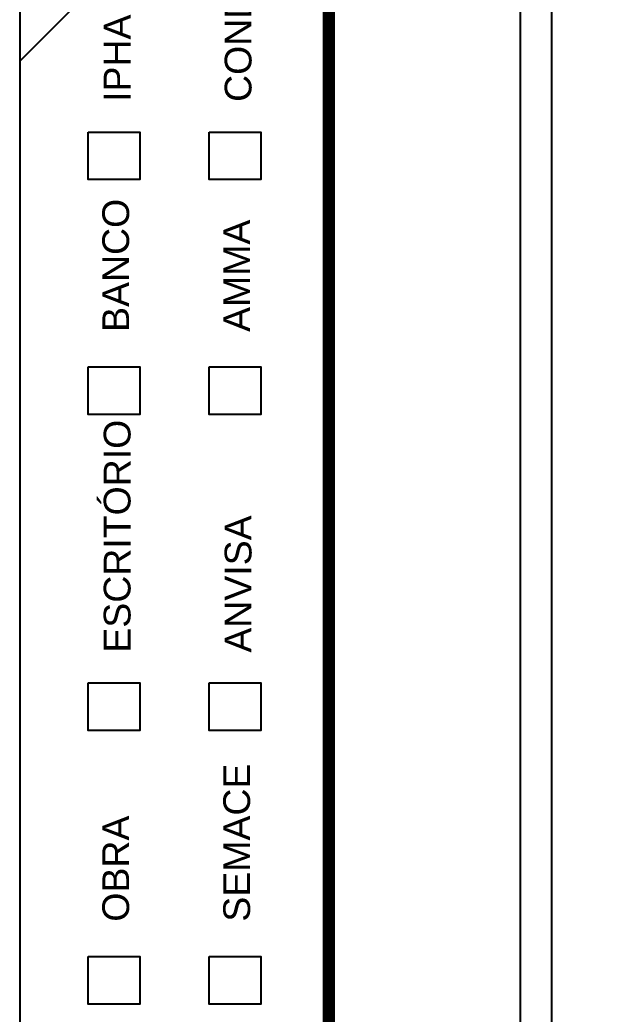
# Model space of a CAD drawing. Header units: millimetres. Extents: x 3923 to 4007, y 744 to 863.
# Drawn here: x 3923.03 to 3927.7, y 822.88 to 830.92 of the extents above; entities that cross this region are included whole.
import ezdxf
from ezdxf.enums import TextEntityAlignment as Align

# ---------------------------------------------------------------- set-up
doc = ezdxf.new("R2010")
doc.units = ezdxf.units.MM
doc.layers.add('-HIDRO', color=8, linetype='Continuous')
doc.layers.add("PRANCHA - PROJETU'S", color=7, linetype='Continuous')
doc.styles.add('ARIAL', font='arial.ttf', dxfattribs={"height": 2})

# ---------------------------------------------------------------- blocks, each defined once
blk = doc.blocks.new('ADFSGASDFG')
at = {"layer": "PRANCHA - PROJETU'S", "color": 1}
for p, q in [((276.5781, 107.3461), (276.5781, 47.9461)), ((279.0781, 77.6461), (276.5781, 75.1461))]:
    blk.add_line(p, q, dxfattribs=at)
at = {"layer": "PRANCHA - PROJETU'S", "color": 4, "const_width": 0.1}
blk.add_lwpolyline([(279.0781, 106.3461), (359.6781, 106.3461), (359.6781, 48.9461), (279.0781, 48.9461)], close=True, dxfattribs=at)
at = {"layer": "PRANCHA - PROJETU'S"}
for points in [[(277.1298, 74.5726), (277.5476, 74.5726), (277.5476, 74.1874), (277.1298, 74.1874)], [(278.1085, 74.5726), (278.5263, 74.5726), (278.5263, 74.1874), (278.1085, 74.1874)], [(277.1298, 72.6739), (277.5476, 72.6739), (277.5476, 72.2886), (277.1298, 72.2886)], [(278.1085, 72.6739), (278.5263, 72.6739), (278.5263, 72.2886), (278.1085, 72.2886)], [(277.1298, 70.1177), (277.5476, 70.1177), (277.5476, 69.7324), (277.1298, 69.7324)], [(278.1085, 70.1177), (278.5263, 70.1177), (278.5263, 69.7324), (278.1085, 69.7324)], [(277.1298, 67.9035), (277.5476, 67.9035), (277.5476, 67.5183), (277.1298, 67.5183)], [(278.1085, 67.9035), (278.5263, 67.9035), (278.5263, 67.5183), (278.1085, 67.5183)]]:
    blk.add_lwpolyline(points, close=True, dxfattribs=at)
at = {"layer": "PRANCHA - PROJETU'S", "color": 2, "style": 'ARIAL'}
for s, p in [('CONDOMÍNIO', (278.235, 74.8161)), ('IPHAN', (277.2563, 74.8161)), ('BANCO', (277.245, 72.9556)), ('AMMA', (278.2236, 72.9556)), ('ESCRITÓRIO', (277.2563, 70.3612)), ('ANVISA', (278.235, 70.3612)), ('SEMACE', (278.2236, 68.1852)), ('OBRA', (277.245, 68.1852))]:
    blk.add_text(s, height=0.21676, rotation=90, dxfattribs=at).set_placement(p, align=Align.TOP_LEFT)

msp = doc.modelspace()

# ---------------------------------------------------------------- linework, layer by layer
at = {"layer": '-HIDRO', "linetype": 'Continuous'}
for p, q in [((3927.0771, 861.0003), (3927.0771, 819.0003)), ((3927.3291, 860.7483), (3927.3291, 819.2523))]:
    msp.add_line(p, q, dxfattribs=at)

# ---------------------------------------------------------------- block references
at = {"layer": "PRANCHA - PROJETU'S", "color": 1}
msp.add_blockref('ADFSGASDFG', (3646.4512, 755.4396), dxfattribs=at)

doc.saveas('drawing.dxf')
